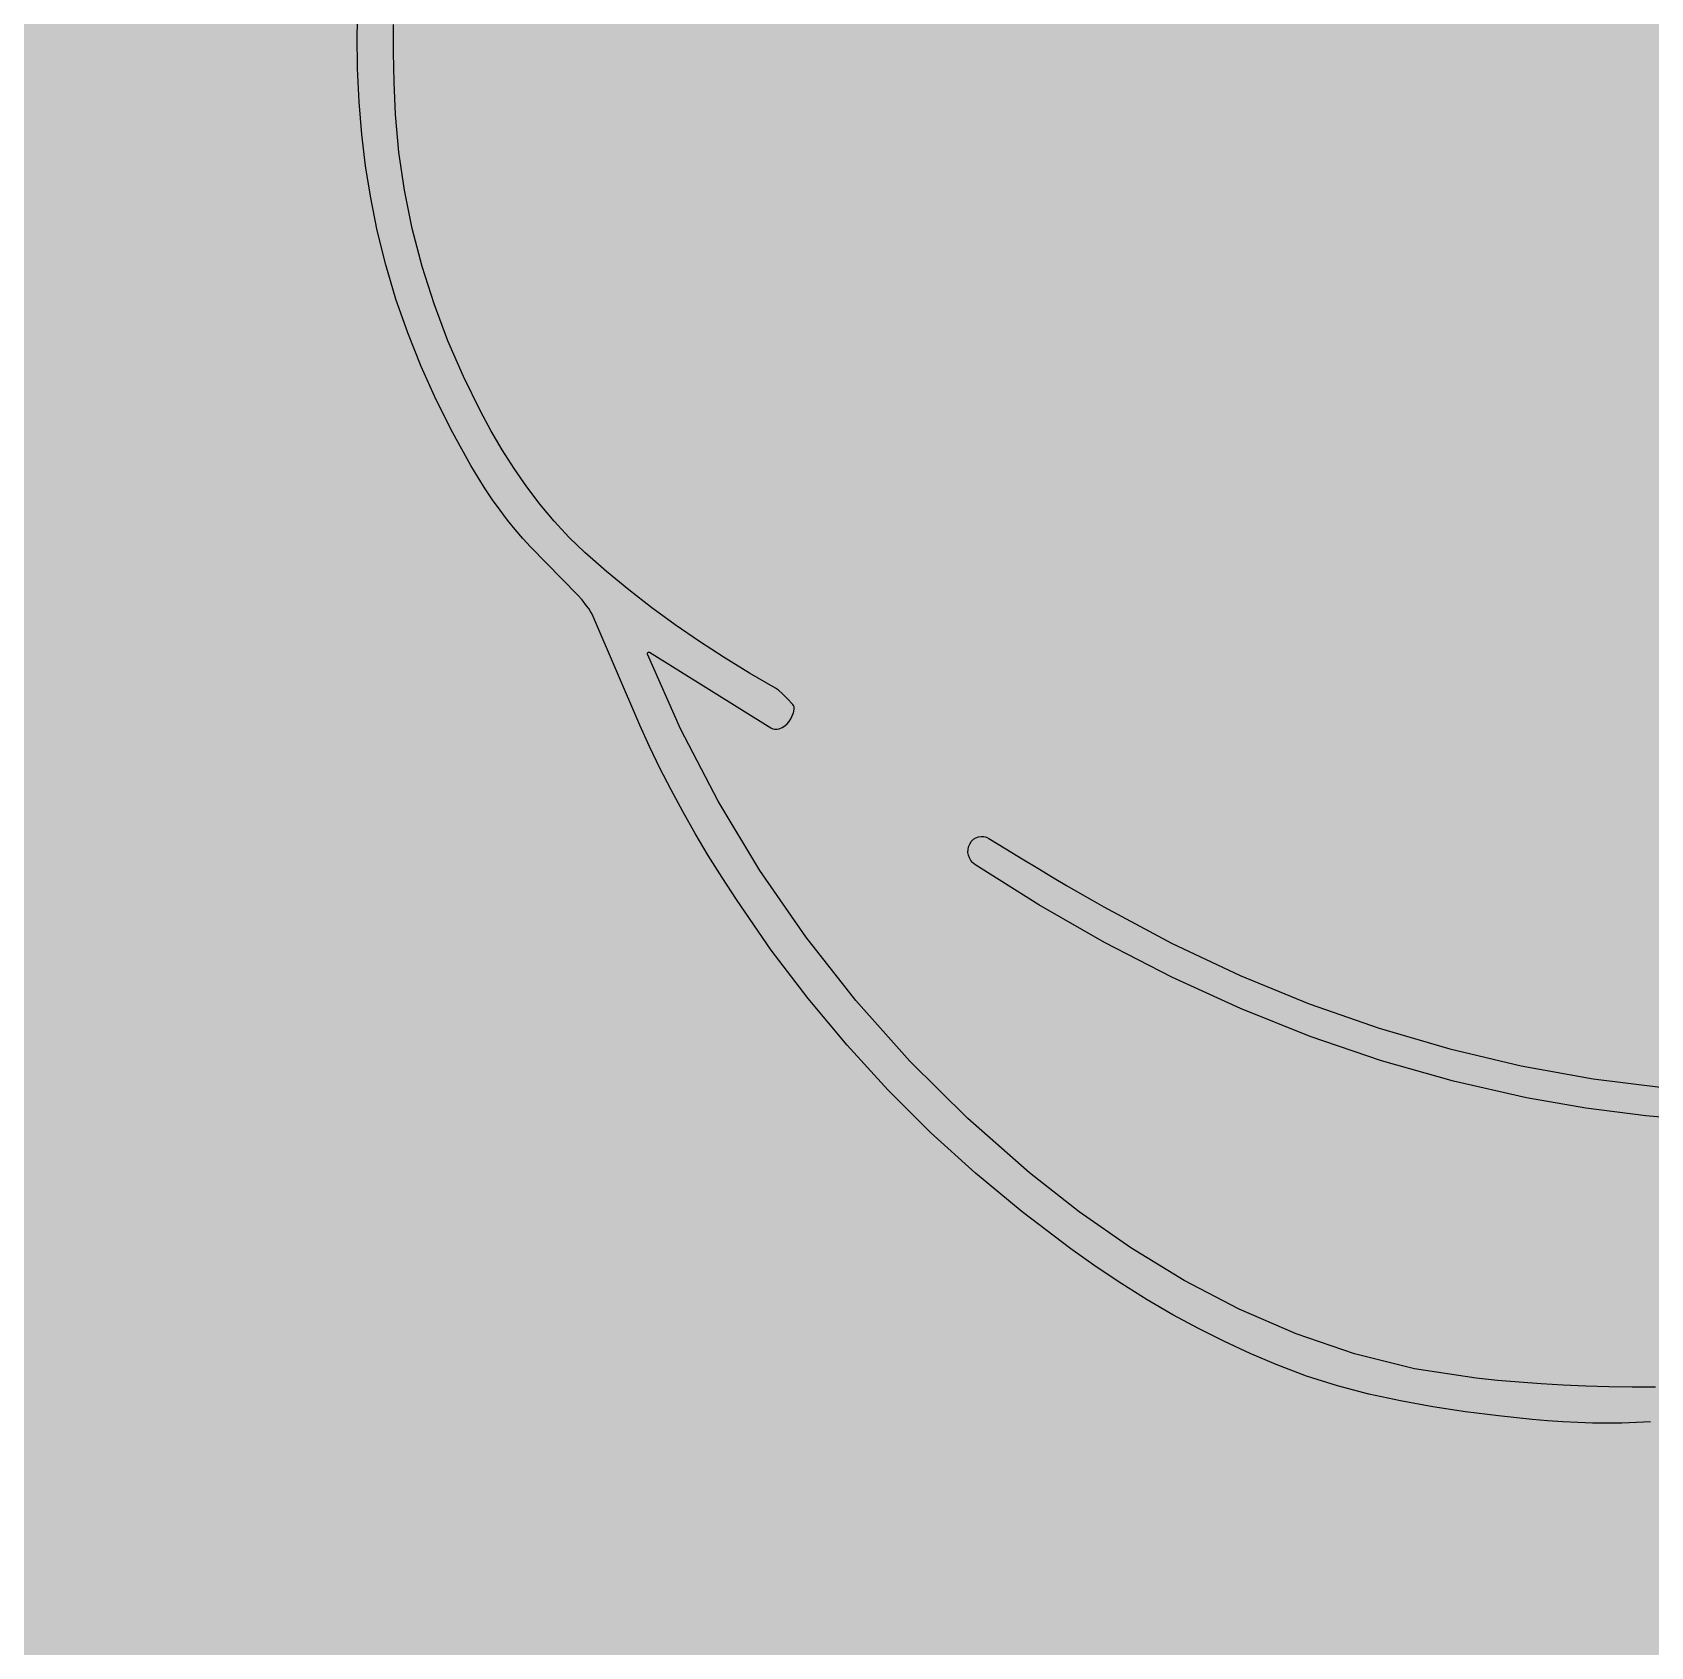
# Model space of a CAD drawing. Extents: x -301 to 301, y -300 to 300.
# Drawn here: x -192.4 to -83.7, y -191.6 to -83.2 of the extents above; entities that cross this region are included whole.
import ezdxf

# ---------------------------------------------------------------- set-up
doc = ezdxf.new("R2010")
doc.units = 0
doc.layers.add('LAYER_1', color=7, linetype='CONTINUOUS')

# ---------------------------------------------------------------- blocks, each defined once
blk = doc.blocks.new('*U1')
at = {"layer": 'LAYER_1', "color": 7, "linetype": 'CONTINUOUS'}
for points in [[(-301.0791, -300.0587), (-301.0791, 299.9413), (300.9617, -300.0587)], [(300.9617, -300.0587), (-301.0791, 299.9413), (300.9617, 299.9413)]]:
    blk.add_solid(points, dxfattribs=at)

msp = doc.modelspace()

# ---------------------------------------------------------------- linework, layer by layer
at = {"layer": 'LAYER_1'}
for points in [[(-83.6964, -176.5545), (-84.6558, -176.6046), (-85.6251, -176.6343), (-86.6045, -176.6436), (-87.5938, -176.6327), (-88.5931, -176.6014), (-89.6024, -176.5499), (-90.6216, -176.4781), (-91.6508, -176.3861), (-93.915, -176.1461), (-96.1419, -175.8684), (-98.3339, -175.5404), (-100.4935, -175.1498), (-102.623, -174.6838), (-104.7247, -174.1301), (-106.801, -173.4759), (-108.8544, -172.7089), (-110.592, -171.9698), (-112.326, -171.164), (-114.0562, -170.2918), (-115.7826, -169.353), (-117.5053, -168.3477), (-119.224, -167.276), (-120.9388, -166.1378), (-122.6496, -164.9331), (-125.9166, -162.4551), (-129.052, -159.8473), (-132.0558, -157.1097), (-134.928, -154.2424), (-137.6688, -151.2455), (-140.2782, -148.1191), (-142.7563, -144.8633), (-145.1032, -141.478), (-146.0676, -139.9897), (-146.9884, -138.5082), (-147.8654, -137.0334), (-148.6988, -135.5653), (-149.4884, -134.1037), (-150.234, -132.6488), (-150.9358, -131.2003), (-151.5936, -129.7584), (-154.7128, -122.4756), (-154.79, -122.3136), (-154.8942, -122.1318), (-155.0195, -121.9373), (-155.1597, -121.7376), (-155.4612, -121.3514), (-155.7503, -121.0318), (-158.9264, -117.7921), (-159.4473, -117.2252), (-159.9625, -116.6249), (-160.4719, -115.9911), (-160.9756, -115.3239), (-161.4734, -114.6232), (-161.9654, -113.889), (-162.4515, -113.1212), (-162.9317, -112.3198), (-164.1554, -110.121), (-165.2709, -107.9044), (-166.278, -105.6698), (-167.1767, -103.4172), (-167.967, -101.1467), (-168.6487, -98.8581), (-169.222, -96.5514), (-169.6867, -94.2267), (-170.0041, -92.2057), (-170.2603, -90.0842), (-170.4469, -87.8926), (-170.5553, -85.6617), (-170.5769, -83.4218), (-170.5033, -81.2037)], [(-83.36, -174.2209), (-84.9431, -174.216), (-86.5046, -174.1912), (-88.0445, -174.1465), (-89.5628, -174.0819), (-91.0595, -173.9972), (-92.5347, -173.8925), (-93.9884, -173.7677), (-95.4205, -173.6227), (-99.5507, -172.9805), (-103.5809, -171.9772), (-107.5066, -170.6387), (-111.3238, -168.991), (-115.0279, -167.0598), (-118.6147, -164.8711), (-122.0798, -162.4507), (-125.419, -159.8244), (-129.5573, -156.1777), (-133.445, -152.3191), (-137.0743, -148.2534), (-140.4376, -143.9854), (-143.5268, -139.5198), (-146.3344, -134.8613), (-148.8526, -130.0146), (-151.0734, -124.9845), (-151.0774, -124.9241), (-151.0477, -124.8775), (-150.9971, -124.8558), (-150.9386, -124.8701), (-142.7907, -129.9491), (-142.6577, -130.0113), (-142.5149, -130.0416), (-142.369, -130.0391), (-142.2266, -130.0027), (-142.0293, -129.9108), (-141.8523, -129.7984), (-141.6957, -129.6654), (-141.5595, -129.5118), (-141.4437, -129.3378), (-141.3484, -129.1432), (-141.2735, -128.9282), (-141.2191, -128.6928), (-141.2137, -128.6101), (-141.2267, -128.529), (-141.2578, -128.4528), (-141.3068, -128.3849), (-141.6879, -127.9711), (-142.0114, -127.6471), (-142.2772, -127.4125), (-142.4855, -127.2674), (-144.2265, -126.2668), (-145.9269, -125.2272), (-147.5866, -124.1486), (-149.2056, -123.031), (-150.7839, -121.8743), (-152.3213, -120.6784), (-153.8178, -119.4432), (-155.2735, -118.1687), (-156.3355, -117.1517), (-157.3402, -116.0721), (-158.2898, -114.9368), (-159.1869, -113.7528), (-160.0338, -112.527), (-160.8328, -111.2666), (-161.5865, -109.9784), (-162.2971, -108.6694), (-163.4374, -106.3494), (-164.4748, -103.9458), (-165.3995, -101.476), (-166.2015, -98.9575), (-166.8712, -96.4076), (-167.3988, -93.8438), (-167.7743, -91.2835), (-167.9881, -88.7442), (-168.0391, -87.6499), (-168.0787, -86.5912), (-168.1071, -85.5682), (-168.1241, -84.5809), (-168.1297, -83.6292), (-168.124, -82.7131)], [(-79.9282, -156.3576), (-84.0101, -156.0059), (-88.0471, -155.4828), (-92.0391, -154.7883), (-96.9379, -153.6808), (-101.7791, -152.3036), (-106.5532, -150.6701), (-111.2504, -148.7935), (-115.8611, -146.6871), (-120.3759, -144.3642), (-124.7849, -141.8381), (-129.0787, -139.1221), (-129.2343, -138.9959), (-129.3601, -138.8471), (-129.4549, -138.6804), (-129.5177, -138.5008), (-129.5472, -138.3129), (-129.5424, -138.1217), (-129.5021, -137.932), (-129.4252, -137.7486), (-129.4252, -137.7486), (-129.4252, -137.7486), (-129.4074, -137.7112), (-129.301, -137.5543), (-129.1686, -137.4269), (-129.0158, -137.3306), (-128.8482, -137.2669), (-128.6714, -137.2374), (-128.4911, -137.2435), (-128.313, -137.2869), (-128.1426, -137.3691), (-126.996, -138.0724), (-125.9015, -138.7392), (-124.8588, -139.3694), (-123.8679, -139.963), (-122.9287, -140.5201), (-122.0411, -141.0406), (-121.205, -141.5245), (-120.4203, -141.9719), (-115.871, -144.3973), (-111.2736, -146.5639), (-106.6282, -148.4717), (-101.9346, -150.1205), (-97.1929, -151.5104), (-92.403, -152.6414), (-87.565, -153.5133), (-82.6787, -154.1261)]]:
    msp.add_lwpolyline(points, dxfattribs=at)

# ---------------------------------------------------------------- block references
at = {"layer": 'LAYER_1', "color": 7}
msp.add_blockref('*U1', (0, 0), dxfattribs=at)

doc.saveas('drawing.dxf')
